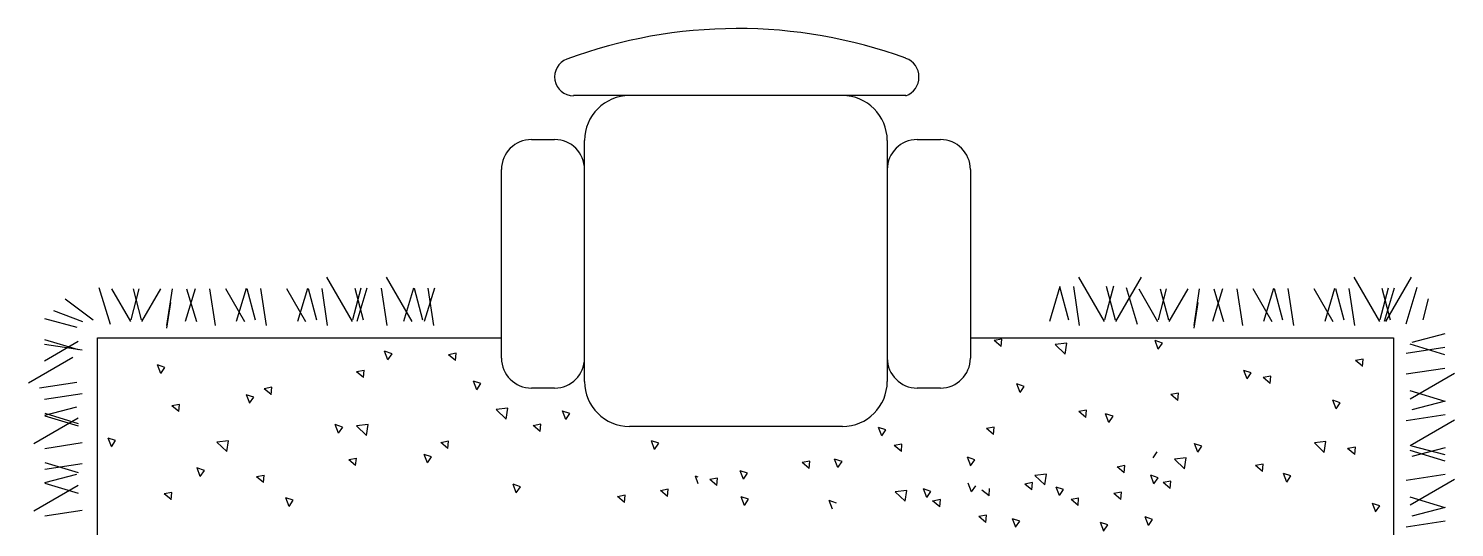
# Model space of a CAD drawing. Header units: millimetres. Extents: x 356 to 23963, y 1202 to 21076.
# Drawn here: x 21196 to 23097, y 19460 to 20124 of the extents above; entities that cross this region are included whole.
import ezdxf

# ---------------------------------------------------------------- set-up
doc = ezdxf.new("R2010")
doc.units = ezdxf.units.MM

msp = doc.modelspace()

# ---------------------------------------------------------------- linework, layer by layer
at = {"color": 0}
for p, q in [((22365.7, 20034.9, -16961.3), (21922.4, 20034.9, -16961.3)), ((21866.4, 19976.4, -16961.3), (21897.4, 19976.4, -16961.3)), ((21937.3, 19654, -16961.3), (21937.3, 19975.1, -16961.3)), ((22340.8, 19975.1, -16961.3), (22340.8, 19654, -16961.3)), ((22380.7, 19976.4, -16961.3), (22411.7, 19976.4, -16961.3)), ((21826.5, 19685.2, -16961.3), (21826.5, 19936.5, -16961.3)), ((22451.6, 19936.5, -16961.3), (22451.6, 19685.2, -16961.3)), ((21593.3, 19793, -16961.3), (21627.6, 19734.1, -16961.3)), ((21672.7, 19793, -16961.3), (21706.9, 19734.1, -16961.3)), ((22595.8, 19793, -16961.3), (22630.1, 19734.1, -16961.3)), ((22679.2, 19793, -16961.3), (22644.9, 19734.1, -16961.3)), ((22962.9, 19793, -16961.3), (22997.1, 19734.1, -16961.3)), ((23039.4, 19793, -16961.3), (23005.2, 19734.1, -16961.3)), ((21289.9, 19779.1, -16961.3), (21304.6, 19730.4, -16961.3)), ((21306.6, 19777.4, -16961.3), (21331.8, 19734.1, -16961.3)), ((21343.1, 19777.5, -16961.3), (21332.2, 19736, -16961.3)), ((21335.3, 19777.4, -16961.3), (21346.2, 19736, -16961.3)), ((21371.9, 19777.5, -16961.3), (21346.6, 19734.1, -16961.3)), ((21387.3, 19777.6, -16961.3), (21379.9, 19728.6, -16961.3)), ((21418, 19777.7, -16961.3), (21404.8, 19734, -16961.3)), ((21406.5, 19777.6, -16961.3), (21419.7, 19734, -16961.3)), ((21437.3, 19777.7, -16961.3), (21444.7, 19728.6, -16961.3)), ((21458.4, 19777.8, -16961.3), (21483.8, 19734.1, -16961.3)), ((21486.1, 19777.8, -16961.3), (21472.8, 19734, -16961.3)), ((21487.2, 19777.8, -16961.3), (21498.2, 19736, -16961.3)), ((21505.2, 19777.9, -16961.3), (21512.7, 19728.6, -16961.3)), ((21539.9, 19778, -16961.3), (21565.4, 19734.1, -16961.3)), ((21567.7, 19778.1, -16961.3), (21554.4, 19734, -16961.3)), ((21568.8, 19778.1, -16961.3), (21579.8, 19736, -16961.3)), ((21586.8, 19778.1, -16961.3), (21594.3, 19728.6, -16961.3)), ((21639.1, 19778.2, -16961.3), (21628, 19736, -16961.3)), ((21630.9, 19778.2, -16961.3), (21642, 19736, -16961.3)), ((21647.2, 19778.3, -16961.3), (21633.8, 19734, -16961.3)), ((21666.2, 19778.3, -16961.3), (21673.7, 19728.6, -16961.3)), ((21709.4, 19778.4, -16961.3), (21695.9, 19734, -16961.3)), ((21710.2, 19778.4, -16961.3), (21721.3, 19736, -16961.3)), ((21737, 19778.5, -16961.3), (21723.5, 19734, -16961.3)), ((21728.3, 19778.5, -16961.3), (21735.8, 19728.6, -16961.3)), ((22571.1, 19780.7, -16961.3), (22557, 19734, -16961.3)), ((22570.6, 19780.7, -16961.3), (22582.4, 19736, -16961.3)), ((22588.9, 19780.8, -16961.3), (22596.8, 19728.6, -16961.3)), ((22642.3, 19780.9, -16961.3), (22630.5, 19736, -16961.3)), ((22632.7, 19780.9, -16961.3), (22644.5, 19736, -16961.3)), ((22659.5, 19779.1, -16961.3), (22674.2, 19730.4, -16961.3)), ((22676.2, 19777.4, -16961.3), (22701.3, 19734.1, -16961.3)), ((22712.7, 19777.5, -16961.3), (22701.8, 19736, -16961.3)), ((22704.8, 19777.4, -16961.3), (22715.7, 19736, -16961.3)), ((22741.4, 19777.5, -16961.3), (22716.2, 19734.1, -16961.3)), ((22756.8, 19777.6, -16961.3), (22749.4, 19728.6, -16961.3)), ((22787.6, 19777.7, -16961.3), (22774.4, 19734, -16961.3)), ((22776.1, 19777.6, -16961.3), (22789.3, 19734, -16961.3)), ((22806.8, 19777.7, -16961.3), (22814.3, 19728.6, -16961.3)), ((22828, 19777.8, -16961.3), (22853.4, 19734.1, -16961.3)), ((22855.6, 19777.8, -16961.3), (22842.4, 19734, -16961.3)), ((22856.8, 19777.8, -16961.3), (22867.8, 19736, -16961.3)), ((22874.8, 19777.9, -16961.3), (22882.2, 19728.6, -16961.3)), ((22909.5, 19778, -16961.3), (22935, 19734.1, -16961.3)), ((22937.3, 19778.1, -16961.3), (22924, 19734, -16961.3)), ((22938.3, 19778.1, -16961.3), (22949.4, 19736, -16961.3)), ((22956.4, 19778.1, -16961.3), (22963.9, 19728.6, -16961.3)), ((23008.6, 19778.2, -16961.3), (22997.5, 19736, -16961.3)), ((23000.4, 19778.2, -16961.3), (23011.5, 19736, -16961.3)), ((23016.7, 19778.3, -16961.3), (23003.4, 19734, -16961.3)), ((23047, 19779.1, -16961.3), (23032.3, 19730.4, -16961.3)), ((21244.9, 19764.1, -16961.3), (21282.3, 19736, -16961.3)), ((21385.2, 19759.1, -16961.3), (21380.1, 19725, -16961.3)), ((22754.8, 19759.1, -16961.3), (22749.7, 19725, -16961.3)), ((23062.1, 19764.1, -16961.3), (23054.7, 19736, -16961.3)), ((21217.2, 19737.8, -16961.3), (21260.2, 19726.5, -16961.3)), ((21229.4, 19748.6, -16961.3), (21267.9, 19734.1, -16961.3)), ((23084.1, 19717.5, -16961.3), (23040, 19705.9, -16961.3)), ((21217.2, 19710.2, -16961.3), (21262.2, 19696.6, -16961.3)), ((21217.2, 19703.9, -16961.3), (21267.6, 19696.3, -16961.3)), ((21217.3, 19681.6, -16961.3), (21262.1, 19707.6, -16961.3)), ((22493.7, 19710.5, -16961.3), (22483.4, 19708.6, -16961.3)), ((22492.8, 19700.8, -16961.3), (22483.4, 19708.7, -16961.3)), ((22492.8, 19700.7, -16961.3), (22493.6, 19710.5, -16961.3)), ((22580.2, 19705.1, -16961.3), (22564.7, 19703.3, -16961.3)), ((22578, 19690.6, -16961.3), (22564.7, 19703.3, -16961.3)), ((22578, 19690.6, -16961.3), (22580.2, 19705.1, -16961.3)), ((22707.7, 19705.3, -16961.3), (22697.8, 19708.6, -16961.3)), ((22702.2, 19697.2, -16961.3), (22697.8, 19708.6, -16961.3)), ((22702.2, 19697.1, -16961.3), (22707.7, 19705.3, -16961.3)), ((22764.3, 19712.3, -16961.3), (22764.2, 19712.4, -16961.3)), ((22764.3, 19712.3, -16961.3), (22764.3, 19712.4, -16961.3)), ((23084.2, 19699.2, -16961.3), (23032.6, 19691.4, -16961.3)), ((23084.2, 19689.7, -16961.3), (23038, 19703.7, -16961.3)), ((21196, 19652.1, -16961.3), (21254.9, 19686.4, -16961.3)), ((21372.2, 19664.8, -16961.3), (21367.8, 19676.3, -16961.3)), ((21377.7, 19672.9, -16961.3), (21367.8, 19676.2, -16961.3)), ((21680.6, 19691, -16961.3), (21670.7, 19694.3, -16961.3)), ((21675.1, 19682.9, -16961.3), (21670.7, 19694.3, -16961.3)), ((21675.1, 19682.8, -16961.3), (21680.6, 19691, -16961.3)), ((21766.2, 19691.6, -16961.3), (21756, 19689.7, -16961.3)), ((21765.3, 19681.9, -16961.3), (21756, 19689.8, -16961.3)), ((21765.3, 19681.9, -16961.3), (21766.2, 19691.7, -16961.3)), ((22975.2, 19683.9, -16961.3), (22964.9, 19682, -16961.3)), ((22974.3, 19674.3, -16961.3), (22964.9, 19682.1, -16961.3)), ((22974.3, 19674.2, -16961.3), (22975.1, 19684, -16961.3)), ((21372.2, 19664.8, -16961.3), (21377.7, 19672.9, -16961.3)), ((21643.3, 19668.9, -16961.3), (21633, 19667.1, -16961.3)), ((21642.4, 19659.3, -16961.3), (21633, 19667.1, -16961.3)), ((21642.4, 19659.2, -16961.3), (21643.3, 19669, -16961.3)), ((22826.2, 19665.5, -16961.3), (22816.3, 19668.8, -16961.3)), ((22820.7, 19657.4, -16961.3), (22816.3, 19668.8, -16961.3)), ((22820.7, 19657.4, -16961.3), (22826.2, 19665.5, -16961.3)), ((22851.3, 19651.6, -16961.3), (22841.9, 19659.5, -16961.3)), ((22852.2, 19661.3, -16961.3), (22842, 19659.4, -16961.3)), ((22851.3, 19651.5, -16961.3), (22852.2, 19661.3, -16961.3)), ((23084.3, 19671.6, -16961.3), (23032.6, 19663.8, -16961.3)), ((23097, 19664.8, -16961.3), (23038.1, 19630.6, -16961.3)), ((21210.4, 19645.6, -16961.3), (21260.4, 19653.1, -16961.3)), ((21520.3, 19646.3, -16961.3), (21510.1, 19644.4, -16961.3)), ((21519.5, 19636.6, -16961.3), (21510.1, 19644.5, -16961.3)), ((21519.5, 19636.5, -16961.3), (21520.3, 19646.3, -16961.3)), ((21799.1, 19651.2, -16961.3), (21789.2, 19654.5, -16961.3)), ((21793.6, 19643.1, -16961.3), (21789.2, 19654.5, -16961.3)), ((21793.6, 19643.1, -16961.3), (21799.1, 19651.2, -16961.3)), ((21897.4, 19645.3, -16961.3), (21866.4, 19645.3, -16961.3)), ((22411.7, 19645.3, -16961.3), (22380.7, 19645.3, -16961.3)), ((22523.3, 19647.5, -16961.3), (22513.4, 19650.8, -16961.3)), ((22517.9, 19639.4, -16961.3), (22513.5, 19650.8, -16961.3)), ((22517.8, 19639.3, -16961.3), (22523.3, 19647.5, -16961.3)), ((22729.3, 19638.6, -16961.3), (22719, 19636.7, -16961.3)), ((22728.4, 19628.9, -16961.3), (22729.2, 19638.6, -16961.3)), ((23084.4, 19627.6, -16961.3), (23038, 19641.6, -16961.3)), ((21217.4, 19630.6, -16961.3), (21267.6, 19638.1, -16961.3)), ((21217.5, 19609, -16961.3), (21260.2, 19620.2, -16961.3)), ((21396.5, 19613.9, -16961.3), (21387.1, 19621.8, -16961.3)), ((21397.4, 19623.6, -16961.3), (21387.2, 19621.7, -16961.3)), ((21396.5, 19613.9, -16961.3), (21397.4, 19623.6, -16961.3)), ((21496.2, 19633.2, -16961.3), (21486.3, 19636.5, -16961.3)), ((21490.8, 19625.1, -16961.3), (21486.4, 19636.5, -16961.3)), ((21490.7, 19625, -16961.3), (21496.2, 19633.2, -16961.3)), ((22728.4, 19628.9, -16961.3), (22719, 19636.8, -16961.3)), ((22944.7, 19625.7, -16961.3), (22934.8, 19629, -16961.3)), ((22939.2, 19617.6, -16961.3), (22934.9, 19629.1, -16961.3)), ((22939.2, 19617.6, -16961.3), (22944.7, 19625.7, -16961.3)), ((23084.4, 19627.8, -16961.3), (23040, 19616.2, -16961.3)), ((21203.1, 19571.6, -16961.3), (21262.1, 19605.8, -16961.3)), ((21217.5, 19611.8, -16961.3), (21262.2, 19598.3, -16961.3)), ((21217.5, 19608.3, -16961.3), (21262.2, 19594.8, -16961.3)), ((21835.1, 19618.5, -16961.3), (21819.6, 19616.7, -16961.3)), ((21832.9, 19603.9, -16961.3), (21819.6, 19616.7, -16961.3)), ((21832.9, 19603.9, -16961.3), (21835.1, 19618.5, -16961.3)), ((21917.6, 19611.4, -16961.3), (21907.7, 19614.7, -16961.3)), ((21912.1, 19603.3, -16961.3), (21907.8, 19614.8, -16961.3)), ((21912.1, 19603.3, -16961.3), (21917.6, 19611.4, -16961.3)), ((22606.3, 19615.9, -16961.3), (22596.1, 19614, -16961.3)), ((22605.5, 19606.2, -16961.3), (22596.1, 19614.1, -16961.3)), ((22605.4, 19606.2, -16961.3), (22606.3, 19616, -16961.3)), ((22641.8, 19607.7, -16961.3), (22632, 19611, -16961.3)), ((22636.4, 19599.6, -16961.3), (22632, 19611, -16961.3)), ((22636.4, 19599.6, -16961.3), (22641.9, 19607.7, -16961.3)), ((23084.4, 19609.5, -16961.3), (23032.6, 19601.7, -16961.3)), ((23097, 19602.7, -16961.3), (23038.1, 19568.4, -16961.3)), ((21609.3, 19585.3, -16961.3), (21604.9, 19596.7, -16961.3)), ((21614.7, 19593.4, -16961.3), (21604.9, 19596.7, -16961.3)), ((21609.3, 19585.3, -16961.3), (21614.8, 19593.4, -16961.3)), ((21648.9, 19596.8, -16961.3), (21633.3, 19595, -16961.3)), ((21646.6, 19582.3, -16961.3), (21633.4, 19595, -16961.3)), ((21646.6, 19582.2, -16961.3), (21648.9, 19596.8, -16961.3)), ((21878, 19587.4, -16961.3), (21868.6, 19595.3, -16961.3)), ((21878.9, 19597.1, -16961.3), (21868.7, 19595.2, -16961.3)), ((21878, 19587.3, -16961.3), (21878.9, 19597.1, -16961.3)), ((22281, 19594.3, -16961.3), (21997.1, 19594.3, -16961.3)), ((22333.5, 19581.6, -16961.3), (22329.1, 19593, -16961.3)), ((22339, 19589.7, -16961.3), (22329.1, 19593, -16961.3)), ((22333.5, 19581.6, -16961.3), (22339, 19589.7, -16961.3)), ((22483.4, 19593.2, -16961.3), (22473.1, 19591.3, -16961.3)), ((22482.5, 19583.5, -16961.3), (22473.1, 19591.4, -16961.3)), ((22482.5, 19583.5, -16961.3), (22483.4, 19593.3, -16961.3)), ((21217.6, 19565, -16961.3), (21267.6, 19572.6, -16961.3)), ((21311.9, 19575.4, -16961.3), (21302, 19578.7, -16961.3)), ((21306.4, 19567.3, -16961.3), (21302, 19578.7, -16961.3)), ((21306.4, 19567.2, -16961.3), (21311.9, 19575.4, -16961.3)), ((21462.6, 19575.1, -16961.3), (21447.1, 19573.3, -16961.3)), ((21460.3, 19560.6, -16961.3), (21447.1, 19573.3, -16961.3)), ((21460.3, 19560.6, -16961.3), (21462.6, 19575.1, -16961.3)), ((21756, 19574.4, -16961.3), (21745.7, 19572.5, -16961.3)), ((21755.1, 19564.7, -16961.3), (21745.7, 19572.6, -16961.3)), ((21755.1, 19564.7, -16961.3), (21755.9, 19574.4, -16961.3)), ((22036.1, 19571.7, -16961.3), (22026.3, 19575, -16961.3)), ((22030.7, 19563.6, -16961.3), (22026.3, 19575, -16961.3)), ((22030.7, 19563.5, -16961.3), (22036.1, 19571.7, -16961.3)), ((22360.4, 19570.5, -16961.3), (22350.2, 19568.7, -16961.3)), ((22359.6, 19560.9, -16961.3), (22350.2, 19568.7, -16961.3)), ((22359.6, 19560.8, -16961.3), (22360.4, 19570.6, -16961.3)), ((22754.9, 19559.8, -16961.3), (22750.5, 19571.3, -16961.3)), ((22760.4, 19567.9, -16961.3), (22750.5, 19571.2, -16961.3)), ((22754.9, 19559.8, -16961.3), (22760.4, 19567.9, -16961.3)), ((22925.7, 19574, -16961.3), (22910.2, 19572.2, -16961.3)), ((22923.5, 19559.5, -16961.3), (22910.2, 19572.2, -16961.3)), ((22923.5, 19559.5, -16961.3), (22925.7, 19574, -16961.3)), ((22964, 19557, -16961.3), (22954.6, 19564.9, -16961.3)), ((22964.9, 19566.7, -16961.3), (22954.7, 19564.8, -16961.3)), ((22964, 19557, -16961.3), (22964.9, 19566.8, -16961.3)), ((23084.6, 19548.1, -16961.3), (23038, 19562.2, -16961.3)), ((23084.6, 19556.3, -16961.3), (23040, 19568, -16961.3)), ((23084.5, 19565.7, -16961.3), (23040, 19554, -16961.3)), ((21217.6, 19546.2, -16961.3), (21262.2, 19532.7, -16961.3)), ((21217.7, 19537.4, -16961.3), (21267.6, 19545, -16961.3)), ((21633, 19551.7, -16961.3), (21622.8, 19549.8, -16961.3)), ((21632.1, 19542, -16961.3), (21622.8, 19549.9, -16961.3)), ((21632.1, 19542, -16961.3), (21633, 19551.8, -16961.3)), ((21727.8, 19545.5, -16961.3), (21723.4, 19557, -16961.3)), ((21733.3, 19553.6, -16961.3), (21723.4, 19556.9, -16961.3)), ((21727.8, 19545.5, -16961.3), (21733.3, 19553.6, -16961.3)), ((22236.6, 19538.2, -16961.3), (22227.2, 19546.1, -16961.3)), ((22237.5, 19547.9, -16961.3), (22227.3, 19546, -16961.3)), ((22236.6, 19538.1, -16961.3), (22237.5, 19547.9, -16961.3)), ((22280.5, 19547.5, -16961.3), (22270.6, 19550.8, -16961.3)), ((22275, 19539.4, -16961.3), (22270.6, 19550.8, -16961.3)), ((22275, 19539.4, -16961.3), (22280.5, 19547.5, -16961.3)), ((22457.5, 19549.9, -16961.3), (22447.6, 19553.2, -16961.3)), ((22452.1, 19541.8, -16961.3), (22447.7, 19553.3, -16961.3)), ((22452, 19541.8, -16961.3), (22457.5, 19549.9, -16961.3)), ((22695.2, 19552.4, -16961.3), (22700.6, 19560.5, -16961.3)), ((22739.4, 19552.4, -16961.3), (22723.9, 19550.6, -16961.3)), ((22737.2, 19537.8, -16961.3), (22723.9, 19550.6, -16961.3)), ((22737.2, 19537.8, -16961.3), (22739.5, 19552.4, -16961.3)), ((22842, 19544, -16961.3), (22831.7, 19542.1, -16961.3)), ((22841.1, 19534.3, -16961.3), (22841.9, 19544.1, -16961.3)), ((21217.7, 19519.3, -16961.3), (21260.2, 19530.5, -16961.3)), ((21430.4, 19535.6, -16961.3), (21420.5, 19538.9, -16961.3)), ((21425, 19527.5, -16961.3), (21420.6, 19538.9, -16961.3)), ((21424.9, 19527.5, -16961.3), (21430.4, 19535.6, -16961.3)), ((21510.1, 19529, -16961.3), (21499.8, 19527.1, -16961.3)), ((21509.2, 19519.3, -16961.3), (21499.8, 19527.2, -16961.3)), ((21509.2, 19519.3, -16961.3), (21510, 19529.1, -16961.3)), ((22088.9, 19526.5, -16961.3), (22085, 19527.8, -16961.3)), ((22088.9, 19517.8, -16961.3), (22085.1, 19527.8, -16961.3)), ((22114.6, 19525.2, -16961.3), (22104.3, 19523.3, -16961.3)), ((22113.7, 19515.5, -16961.3), (22114.5, 19525.2, -16961.3)), ((22154.7, 19531.9, -16961.3), (22144.8, 19535.2, -16961.3)), ((22149.2, 19523.8, -16961.3), (22144.8, 19535.2, -16961.3)), ((22149.2, 19523.8, -16961.3), (22154.7, 19531.9, -16961.3)), ((22553.2, 19530.7, -16961.3), (22537.6, 19528.9, -16961.3)), ((22550.9, 19516.2, -16961.3), (22537.7, 19528.9, -16961.3)), ((22550.9, 19516.2, -16961.3), (22553.2, 19530.7, -16961.3)), ((22656.6, 19532.3, -16961.3), (22647.2, 19540.2, -16961.3)), ((22657.5, 19542, -16961.3), (22647.3, 19540.1, -16961.3)), ((22656.6, 19532.3, -16961.3), (22657.5, 19542.1, -16961.3)), ((22701.8, 19525.7, -16961.3), (22692, 19529.1, -16961.3)), ((22696.4, 19517.6, -16961.3), (22692, 19529.1, -16961.3)), ((22696.4, 19517.6, -16961.3), (22701.9, 19525.7, -16961.3)), ((22841.1, 19534.3, -16961.3), (22831.7, 19542.2, -16961.3)), ((22873.4, 19520.1, -16961.3), (22869, 19531.5, -16961.3)), ((22878.9, 19528.2, -16961.3), (22869, 19531.5, -16961.3)), ((22873.4, 19520, -16961.3), (22878.9, 19528.2, -16961.3)), ((23084.6, 19530.2, -16961.3), (23032.6, 19522.3, -16961.3)), ((21203.1, 19481.8, -16961.3), (21262.1, 19516.1, -16961.3)), ((21217.7, 19518.5, -16961.3), (21262.2, 19505.1, -16961.3)), ((21387.1, 19506.4, -16961.3), (21376.9, 19504.5, -16961.3)), ((21386.3, 19496.6, -16961.3), (21387.1, 19506.4, -16961.3)), ((21851.8, 19513.9, -16961.3), (21841.9, 19517.2, -16961.3)), ((21846.3, 19505.8, -16961.3), (21841.9, 19517.2, -16961.3)), ((21846.3, 19505.7, -16961.3), (21851.8, 19513.9, -16961.3)), ((22047.9, 19500.8, -16961.3), (22038.5, 19508.7, -16961.3)), ((22048.8, 19510.5, -16961.3), (22038.6, 19508.6, -16961.3)), ((22047.9, 19500.8, -16961.3), (22048.8, 19510.6, -16961.3)), ((22113.7, 19515.5, -16961.3), (22104.3, 19523.4, -16961.3)), ((22366.9, 19509, -16961.3), (22351.4, 19507.2, -16961.3)), ((22364.7, 19494.5, -16961.3), (22351.4, 19507.2, -16961.3)), ((22364.7, 19494.5, -16961.3), (22366.9, 19509, -16961.3)), ((22393.5, 19499.6, -16961.3), (22389.1, 19511.1, -16961.3)), ((22399, 19507.7, -16961.3), (22389.1, 19511, -16961.3)), ((22393.5, 19499.6, -16961.3), (22399, 19507.7, -16961.3)), ((22453.3, 19507, -16961.3), (22448.9, 19518.5, -16961.3)), ((22453.3, 19507, -16961.3), (22458.7, 19515.1, -16961.3)), ((22476.5, 19501.6, -16961.3), (22467.1, 19509.5, -16961.3)), ((22476.5, 19501.6, -16961.3), (22477.3, 19511.4, -16961.3)), ((22534.6, 19519.4, -16961.3), (22524.3, 19517.5, -16961.3)), ((22533.7, 19509.7, -16961.3), (22524.3, 19517.5, -16961.3)), ((22533.7, 19509.6, -16961.3), (22534.5, 19519.4, -16961.3)), ((22570.6, 19502, -16961.3), (22566.2, 19513.5, -16961.3)), ((22576, 19510.1, -16961.3), (22566.2, 19513.4, -16961.3)), ((22570.6, 19502, -16961.3), (22576, 19510.1, -16961.3)), ((22653.3, 19506.7, -16961.3), (22643, 19504.8, -16961.3)), ((22652.4, 19497, -16961.3), (22653.2, 19506.7, -16961.3)), ((22718.1, 19511.7, -16961.3), (22708.7, 19519.5, -16961.3)), ((22719, 19521.3, -16961.3), (22708.8, 19519.5, -16961.3)), ((22718.1, 19511.6, -16961.3), (22719, 19521.4, -16961.3)), ((23097, 19523.3, -16961.3), (23038.1, 19489.1, -16961.3)), ((21386.3, 19496.7, -16961.3), (21376.9, 19504.5, -16961.3)), ((21543.5, 19487.7, -16961.3), (21539.1, 19499.2, -16961.3)), ((21548.9, 19495.8, -16961.3), (21539.1, 19499.1, -16961.3)), ((21543.5, 19487.7, -16961.3), (21548.9, 19495.8, -16961.3)), ((21990.7, 19492.8, -16961.3), (21981.3, 19500.7, -16961.3)), ((21991.6, 19502.5, -16961.3), (21981.4, 19500.6, -16961.3)), ((21990.7, 19492.8, -16961.3), (21991.6, 19502.6, -16961.3)), ((22150.4, 19489, -16961.3), (22146, 19500.5, -16961.3)), ((22155.9, 19497.1, -16961.3), (22146, 19500.4, -16961.3)), ((22150.4, 19489, -16961.3), (22155.9, 19497.1, -16961.3)), ((22267.7, 19484, -16961.3), (22263.3, 19495.5, -16961.3)), ((22273.2, 19492.1, -16961.3), (22263.3, 19495.4, -16961.3)), ((22410.7, 19487, -16961.3), (22401.3, 19494.9, -16961.3)), ((22411.6, 19496.7, -16961.3), (22401.4, 19494.8, -16961.3)), ((22410.7, 19487, -16961.3), (22411.6, 19496.7, -16961.3)), ((22596.1, 19498.7, -16961.3), (22585.8, 19496.8, -16961.3)), ((22595.2, 19489, -16961.3), (22585.8, 19496.9, -16961.3)), ((22595.2, 19489, -16961.3), (22596, 19498.7, -16961.3)), ((22652.4, 19497, -16961.3), (22643, 19504.9, -16961.3)), ((22997.4, 19488.4, -16961.3), (22987.5, 19491.7, -16961.3)), ((22992, 19480.3, -16961.3), (22987.6, 19491.7, -16961.3)), ((22991.9, 19480.3, -16961.3), (22997.4, 19488.4, -16961.3)), ((23084.7, 19485.9, -16961.3), (23038, 19500.1, -16961.3)), ((23084.7, 19486.4, -16961.3), (23040, 19474.7, -16961.3)), ((21217.8, 19475.3, -16961.3), (21267.6, 19482.8, -16961.3)), ((22473.1, 19476, -16961.3), (22462.9, 19474.1, -16961.3)), ((22472.2, 19466.3, -16961.3), (22462.9, 19474.2, -16961.3)), ((22472.2, 19466.3, -16961.3), (22473.1, 19476, -16961.3)), ((22517.5, 19467.9, -16961.3), (22507.6, 19471.3, -16961.3)), ((22512.1, 19459.8, -16961.3), (22507.7, 19471.3, -16961.3)), ((22512, 19459.8, -16961.3), (22517.5, 19468, -16961.3)), ((22694.6, 19470.4, -16961.3), (22684.7, 19473.7, -16961.3)), ((22689.1, 19462.3, -16961.3), (22684.7, 19473.7, -16961.3)), ((22689.1, 19462.2, -16961.3), (22694.6, 19470.4, -16961.3)), ((23084.8, 19468.1, -16961.3), (23032.6, 19460.2, -16961.3)), ((22634.8, 19462.9, -16961.3), (22624.9, 19466.3, -16961.3)), ((22629.4, 19454.8, -16961.3), (22625, 19466.3, -16961.3)), ((22629.3, 19454.8, -16961.3), (22634.8, 19463, -16961.3))]:
    msp.add_line(p, q, dxfattribs=at)
at = {"color": 0, "elevation": -16961.3}
for points in [[(21287.7, 19334.6), (21287.7, 19712.4), (21826.5, 19712.4)], [(22451.6, 19712.4), (23015.9, 19712.4), (23015.9, 19327.3)]]:
    msp.add_lwpolyline(points, dxfattribs=at)
at = {"color": 0}
for centre, radius, start, end in [((22141.4, 19469.9, -16961.3), 654.4, 69.9544, 110.3611), ((21922.4, 20059.9, -16961.3), 25.1, 110.3611, 270), ((22356.6, 20059.7, -16961.3), 26.5, 290.0456, 69.9544), ((21997.1, 19975.1, -16961.3), 59.8, 90, 180), ((22281, 19975.1, -16961.3), 59.8, 0, 90), ((21866.4, 19936.5, -16961.3), 39.9, 90, 180), ((21897.4, 19936.5, -16961.3), 39.9, 0, 90), ((22380.7, 19936.5, -16961.3), 39.9, 90, 180), ((22411.7, 19936.5, -16961.3), 39.9, 0, 90), ((21866.4, 19685.2, -16961.3), 39.9, 180, 270), ((21897.4, 19685.2, -16961.3), 39.9, 270, 0), ((22380.7, 19685.2, -16961.3), 39.9, 180, 270), ((22411.7, 19685.2, -16961.3), 39.9, 270, 0), ((21997.1, 19654, -16961.3), 59.8, 180, 270), ((22281, 19654, -16961.3), 59.8, 270, 0)]:
    msp.add_arc(centre, radius, start, end, dxfattribs=at)

doc.saveas('drawing.dxf')
